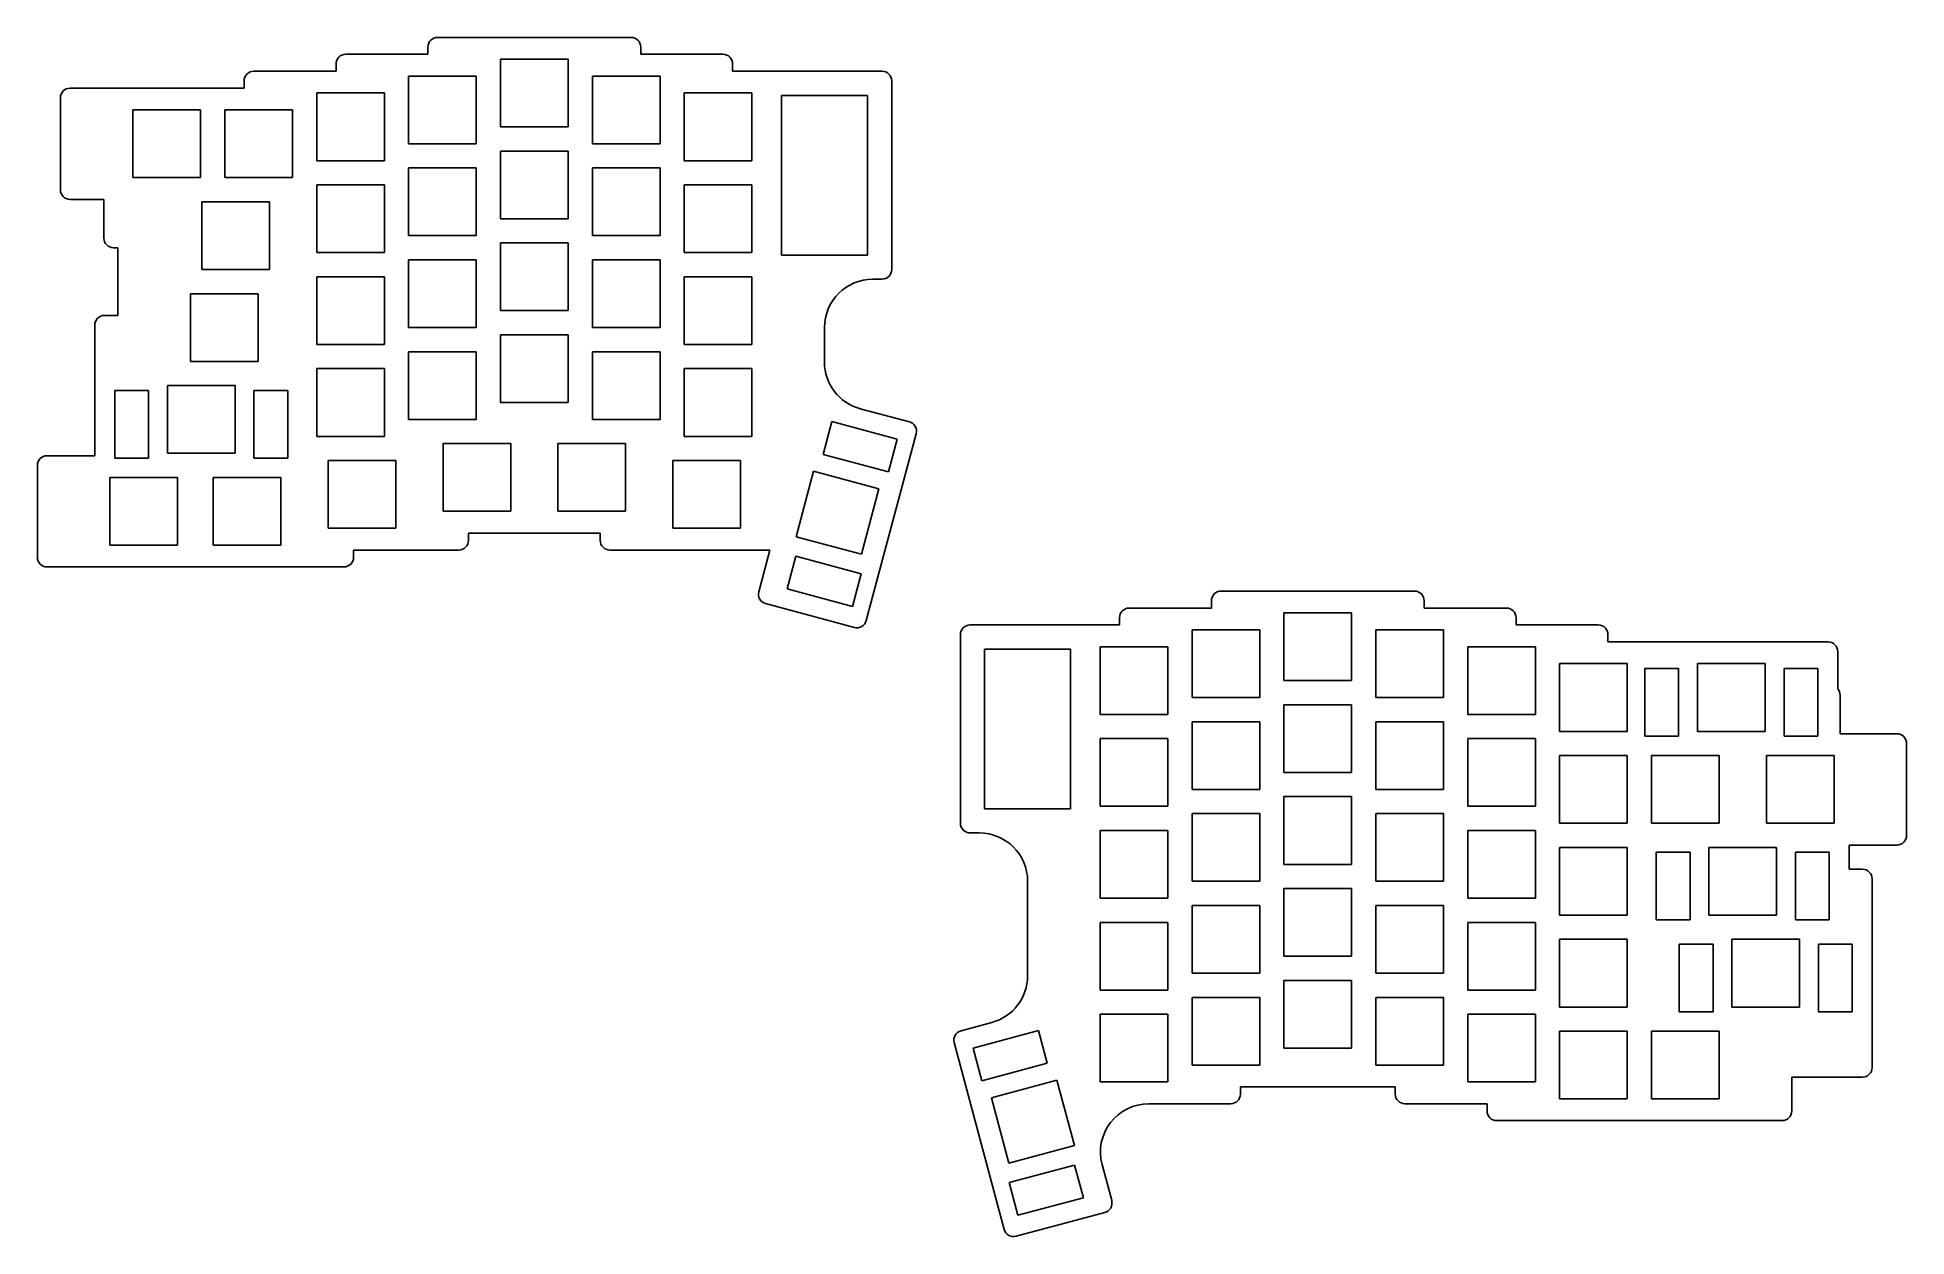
# Model space of a CAD drawing. Header units: millimetres. Extents: x 18 to 405, y -269 to -21.
import ezdxf

# ---------------------------------------------------------------- set-up
doc = ezdxf.new("R2010")
doc.units = ezdxf.units.MM

msp = doc.modelspace()

# ---------------------------------------------------------------- linework, layer by layer
for p, q in [((99, -23), (99, -24.5)), ((141, -21), (101, -21)), ((143, -24.5), (143, -23)), ((80, -26.5), (80, -28)), ((99, -24.5), (82, -24.5)), ((128, -25.5), (114, -25.5)), ((114, -25.5), (114, -39.5)), ((128, -39.5), (128, -25.5)), ((160, -24.5), (143, -24.5)), ((162, -28), (162, -26.5)), ((61, -30), (61, -31.5)), ((80, -28), (63, -28)), ((109, -29), (95, -29)), ((95, -29), (95, -43)), ((109, -43), (109, -29)), ((147, -29), (133, -29)), ((133, -29), (133, -43)), ((147, -43), (147, -29)), ((162, -28), (192.89, -28)), ((194.89, -69), (194.89, -30)), ((23, -33.5), (23, -52.5)), ((25, -31.5), (61, -31.5)), ((90, -32.5), (76, -32.5)), ((76, -32.5), (76, -46.5)), ((90, -46.5), (90, -32.5)), ((166, -32.5), (152, -32.5)), ((152, -32.5), (152, -46.5)), ((166, -46.5), (166, -32.5)), ((189.89, -33), (172.11, -33)), ((172.11, -33), (172.11, -66)), ((189.89, -66), (189.89, -33)), ((52, -36), (38, -36)), ((38, -36), (38, -50)), ((52, -50), (52, -36)), ((71, -36), (57, -36)), ((57, -36), (57, -50)), ((71, -50), (71, -36)), ((114, -39.5), (128, -39.5)), ((95, -43), (109, -43)), ((128, -44.5), (114, -44.5)), ((114, -44.5), (114, -58.5)), ((128, -58.5), (128, -44.5)), ((133, -43), (147, -43)), ((38, -50), (52, -50)), ((57, -50), (71, -50)), ((76, -46.5), (90, -46.5)), ((109, -48), (95, -48)), ((95, -48), (95, -62)), ((109, -62), (109, -48)), ((147, -48), (133, -48)), ((133, -48), (133, -62)), ((147, -62), (147, -48)), ((152, -46.5), (166, -46.5)), ((90, -51.5), (76, -51.5)), ((76, -51.5), (76, -65.5)), ((90, -65.5), (90, -51.5)), ((166, -51.5), (152, -51.5)), ((152, -51.5), (152, -65.5)), ((166, -65.5), (166, -51.5)), ((25, -54.5), (32, -54.5)), ((32, -62.5), (32, -54.5)), ((66.25, -55), (52.25, -55)), ((52.25, -55), (52.25, -69)), ((66.25, -69), (66.25, -55)), ((114, -58.5), (128, -58.5)), ((34.88, -64.5), (34, -64.5)), ((34.88, -78.5), (34.88, -64.5)), ((76, -65.5), (90, -65.5)), ((95, -62), (109, -62)), ((128, -63.5), (114, -63.5)), ((114, -63.5), (114, -77.5)), ((128, -77.5), (128, -63.5)), ((133, -62), (147, -62)), ((152, -65.5), (166, -65.5)), ((52.25, -69), (66.25, -69)), ((109, -67), (95, -67)), ((95, -67), (95, -81)), ((109, -81), (109, -67)), ((147, -67), (133, -67)), ((133, -67), (133, -81)), ((147, -81), (147, -67)), ((172.11, -66), (189.89, -66)), ((90, -70.5), (76, -70.5)), ((76, -70.5), (76, -84.5)), ((90, -84.5), (90, -70.5)), ((166, -70.5), (152, -70.5)), ((152, -70.5), (152, -84.5)), ((166, -84.5), (166, -70.5)), ((191, -71), (192.89, -71)), ((63.88, -74), (49.88, -74)), ((49.88, -74), (49.88, -88)), ((63.88, -88), (63.88, -74)), ((30.12, -107.5), (30.12, -80.5)), ((32.12, -78.5), (34.88, -78.5)), ((95, -81), (109, -81)), ((114, -77.5), (128, -77.5)), ((133, -81), (147, -81)), ((181, -88.13), (181, -81)), ((76, -84.5), (90, -84.5)), ((128, -82.5), (114, -82.5)), ((114, -82.5), (114, -96.5)), ((128, -96.5), (128, -82.5)), ((152, -84.5), (166, -84.5)), ((49.88, -88), (63.88, -88)), ((109, -86), (95, -86)), ((95, -86), (95, -100)), ((109, -100), (109, -86)), ((147, -86), (133, -86)), ((133, -86), (133, -100)), ((147, -100), (147, -86)), ((90, -89.5), (76, -89.5)), ((76, -89.5), (76, -103.5)), ((90, -103.5), (90, -89.5)), ((166, -89.5), (152, -89.5)), ((152, -89.5), (152, -103.5)), ((166, -103.5), (166, -89.5)), ((41.23, -94), (34.23, -94)), ((34.23, -94), (34.23, -108)), ((41.23, -108), (41.23, -94)), ((59.12, -93), (45.12, -93)), ((45.12, -93), (45.12, -107)), ((59.12, -107), (59.12, -93)), ((70.03, -94), (63.02, -94)), ((63.02, -94), (63.02, -108)), ((70.03, -108), (70.03, -94)), ((114, -96.5), (128, -96.5)), ((95, -100), (109, -100)), ((133, -100), (147, -100)), ((182.54, -100.46), (180.73, -107.22)), ((196.06, -104.08), (182.54, -100.46)), ((198.57, -100.51), (188.41, -97.79)), ((76, -103.5), (90, -103.5)), ((152, -103.5), (166, -103.5)), ((189.63, -141.59), (199.98, -102.96)), ((194.25, -110.84), (196.06, -104.08)), ((20.25, -107.5), (30.12, -107.5)), ((34.23, -108), (41.23, -108)), ((45.12, -107), (59.12, -107)), ((63.02, -108), (70.03, -108)), ((116.12, -105), (102.12, -105)), ((102.12, -105), (102.12, -119)), ((116.12, -119), (116.12, -105)), ((139.88, -105), (125.88, -105)), ((125.88, -105), (125.88, -119)), ((139.88, -119), (139.88, -105)), ((180.73, -107.22), (194.25, -110.84)), ((18.25, -109.5), (18.25, -128.5)), ((47.25, -112), (33.25, -112)), ((33.25, -112), (33.25, -126)), ((47.25, -126), (47.25, -112)), ((68.62, -112), (54.62, -112)), ((54.62, -112), (54.62, -126)), ((68.62, -126), (68.62, -112)), ((92.38, -108.5), (78.38, -108.5)), ((78.38, -108.5), (78.38, -122.5)), ((92.38, -122.5), (92.38, -108.5)), ((163.62, -108.5), (149.62, -108.5)), ((149.62, -108.5), (149.62, -122.5)), ((163.62, -122.5), (163.62, -108.5)), ((178.75, -110.73), (175.13, -124.25)), ((192.27, -114.35), (178.75, -110.73)), ((188.65, -127.87), (192.27, -114.35)), ((102.12, -119), (116.12, -119)), ((125.88, -119), (139.88, -119)), ((78.38, -122.5), (92.38, -122.5)), ((107.38, -125), (107.38, -123.5)), ((107.38, -123.5), (134.62, -123.5)), ((134.62, -123.5), (134.62, -125)), ((149.62, -122.5), (163.62, -122.5)), ((33.25, -126), (47.25, -126)), ((54.62, -126), (68.62, -126)), ((83.62, -128.5), (83.62, -127)), ((83.62, -127), (105.38, -127)), ((136.62, -127), (169.73, -127)), ((169.73, -127), (167.42, -135.64)), ((175.13, -124.25), (188.65, -127.87)), ((20.25, -130.5), (81.62, -130.5)), ((175.08, -128.28), (173.27, -135.04)), ((188.61, -131.9), (175.08, -128.28)), ((173.27, -135.04), (186.79, -138.66)), ((186.79, -138.66), (188.61, -131.9)), ((168.83, -138.09), (187.18, -143.01)), ((261, -139), (244, -139)), ((261, -137.5), (261, -139)), ((303, -135.5), (263, -135.5)), ((305, -139), (305, -137.5)), ((322, -139), (305, -139)), ((211.11, -142.5), (242, -142.5)), ((242, -141), (242, -142.5)), ((290, -140), (276, -140)), ((276, -140), (276, -154)), ((290, -154), (290, -140)), ((324, -142.5), (324, -141)), ((341, -142.5), (324, -142.5)), ((209.11, -144.5), (209.11, -183.5)), ((271, -143.5), (257, -143.5)), ((257, -143.5), (257, -157.5)), ((271, -157.5), (271, -143.5)), ((309, -143.5), (295, -143.5)), ((295, -143.5), (295, -157.5)), ((309, -157.5), (309, -143.5)), ((343, -146), (343, -144.5)), ((343, -146), (388.5, -146)), ((231.89, -147.5), (214.11, -147.5)), ((214.11, -147.5), (214.11, -180.5)), ((231.89, -180.5), (231.89, -147.5)), ((252, -147), (238, -147)), ((238, -147), (238, -161)), ((252, -161), (252, -147)), ((328, -147), (314, -147)), ((314, -147), (314, -161)), ((328, -161), (328, -147)), ((347, -150.5), (333, -150.5)), ((333, -150.5), (333, -164.5)), ((347, -164.5), (347, -150.5)), ((375.5, -150.5), (361.5, -150.5)), ((361.5, -150.5), (361.5, -164.5)), ((375.5, -164.5), (375.5, -150.5)), ((390.5, -155.68), (390.5, -148)), ((276, -154), (290, -154)), ((357.6, -151.5), (350.6, -151.5)), ((350.6, -151.5), (350.6, -165.5)), ((357.6, -165.5), (357.6, -151.5)), ((386.4, -151.5), (379.4, -151.5)), ((379.4, -151.5), (379.4, -165.5)), ((386.4, -165.5), (386.4, -151.5)), ((257, -157.5), (271, -157.5)), ((295, -157.5), (309, -157.5)), ((391, -157), (391, -165)), ((238, -161), (252, -161)), ((290, -159), (276, -159)), ((276, -159), (276, -173)), ((290, -173), (290, -159)), ((314, -161), (328, -161)), ((252, -166), (238, -166)), ((238, -166), (238, -180)), ((252, -180), (252, -166)), ((271, -162.5), (257, -162.5)), ((257, -162.5), (257, -176.5)), ((271, -176.5), (271, -162.5)), ((309, -162.5), (295, -162.5)), ((295, -162.5), (295, -176.5)), ((309, -176.5), (309, -162.5)), ((328, -166), (314, -166)), ((314, -166), (314, -180)), ((328, -180), (328, -166)), ((333, -164.5), (347, -164.5)), ((350.6, -165.5), (357.6, -165.5)), ((361.5, -164.5), (375.5, -164.5)), ((379.4, -165.5), (386.4, -165.5)), ((402.75, -165), (391, -165)), ((347, -169.5), (333, -169.5)), ((333, -169.5), (333, -183.5)), ((347, -183.5), (347, -169.5)), ((366, -169.5), (352, -169.5)), ((352, -169.5), (352, -183.5)), ((366, -183.5), (366, -169.5)), ((389.75, -169.5), (375.75, -169.5)), ((375.75, -169.5), (375.75, -183.5)), ((389.75, -183.5), (389.75, -169.5)), ((404.75, -186), (404.75, -167)), ((276, -173), (290, -173)), ((257, -176.5), (271, -176.5)), ((295, -176.5), (309, -176.5)), ((214.11, -180.5), (231.89, -180.5)), ((238, -180), (252, -180)), ((271, -181.5), (257, -181.5)), ((257, -181.5), (257, -195.5)), ((271, -195.5), (271, -181.5)), ((290, -178), (276, -178)), ((276, -178), (276, -192)), ((290, -192), (290, -178)), ((309, -181.5), (295, -181.5)), ((295, -181.5), (295, -195.5)), ((309, -195.5), (309, -181.5)), ((314, -180), (328, -180)), ((211.11, -185.5), (213, -185.5)), ((252, -185), (238, -185)), ((238, -185), (238, -199)), ((252, -199), (252, -185)), ((328, -185), (314, -185)), ((314, -185), (314, -199)), ((328, -199), (328, -185)), ((333, -183.5), (347, -183.5)), ((352, -183.5), (366, -183.5)), ((375.75, -183.5), (389.75, -183.5)), ((347, -188.5), (333, -188.5)), ((333, -188.5), (333, -202.5)), ((347, -202.5), (347, -188.5)), ((377.88, -188.5), (363.88, -188.5)), ((363.88, -188.5), (363.88, -202.5)), ((377.88, -202.5), (377.88, -188.5)), ((392.88, -193), (392.88, -188)), ((392.88, -188), (402.75, -188)), ((276, -192), (290, -192)), ((359.98, -189.5), (352.98, -189.5)), ((352.98, -189.5), (352.98, -203.5)), ((359.98, -203.5), (359.98, -189.5)), ((388.77, -189.5), (381.77, -189.5)), ((381.77, -189.5), (381.77, -203.5)), ((388.77, -203.5), (388.77, -189.5)), ((392.88, -193), (395.62, -193)), ((223, -215.05), (223, -195.5)), ((257, -195.5), (271, -195.5)), ((290, -197), (276, -197)), ((276, -197), (276, -211)), ((290, -211), (290, -197)), ((295, -195.5), (309, -195.5)), ((397.62, -234), (397.62, -195)), ((238, -199), (252, -199)), ((271, -200.5), (257, -200.5)), ((257, -200.5), (257, -214.5)), ((271, -214.5), (271, -200.5)), ((309, -200.5), (295, -200.5)), ((295, -200.5), (295, -214.5)), ((309, -214.5), (309, -200.5)), ((314, -199), (328, -199)), ((252, -204), (238, -204)), ((238, -204), (238, -218)), ((252, -218), (252, -204)), ((328, -204), (314, -204)), ((314, -204), (314, -218)), ((328, -218), (328, -204)), ((333, -202.5), (347, -202.5)), ((352.98, -203.5), (359.98, -203.5)), ((363.88, -202.5), (377.88, -202.5)), ((381.77, -203.5), (388.77, -203.5)), ((347, -207.5), (333, -207.5)), ((333, -207.5), (333, -221.5)), ((347, -221.5), (347, -207.5)), ((364.73, -208.5), (357.73, -208.5)), ((357.73, -208.5), (357.73, -222.5)), ((364.73, -222.5), (364.73, -208.5)), ((382.62, -207.5), (368.62, -207.5)), ((368.62, -207.5), (368.62, -221.5)), ((382.62, -221.5), (382.62, -207.5)), ((393.52, -208.5), (386.52, -208.5)), ((386.52, -208.5), (386.52, -222.5)), ((393.52, -222.5), (393.52, -208.5)), ((276, -211), (290, -211)), ((257, -214.5), (271, -214.5)), ((290, -216), (276, -216)), ((276, -216), (276, -230)), ((290, -230), (290, -216)), ((295, -214.5), (309, -214.5)), ((238, -218), (252, -218)), ((271, -219.5), (257, -219.5)), ((257, -219.5), (257, -233.5)), ((271, -233.5), (271, -219.5)), ((309, -219.5), (295, -219.5)), ((295, -219.5), (295, -233.5)), ((309, -233.5), (309, -219.5)), ((314, -218), (328, -218)), ((252, -223), (238, -223)), ((238, -223), (238, -237)), ((252, -237), (252, -223)), ((328, -223), (314, -223)), ((314, -223), (314, -237)), ((328, -237), (328, -223)), ((333, -221.5), (347, -221.5)), ((357.73, -222.5), (364.73, -222.5)), ((368.62, -221.5), (382.62, -221.5)), ((386.52, -222.5), (393.52, -222.5)), ((215.59, -224.7), (209.23, -226.41)), ((225.26, -226.36), (211.74, -229.98)), ((227.07, -233.12), (225.26, -226.36)), ((347, -226.5), (333, -226.5)), ((333, -226.5), (333, -240.5)), ((347, -240.5), (347, -226.5)), ((366, -226.5), (352, -226.5)), ((352, -226.5), (352, -240.5)), ((366, -240.5), (366, -226.5)), ((207.82, -228.86), (218.17, -267.49)), ((211.74, -229.98), (213.55, -236.74)), ((276, -230), (290, -230)), ((213.55, -236.74), (227.07, -233.12)), ((257, -233.5), (271, -233.5)), ((295, -233.5), (309, -233.5)), ((229.05, -236.63), (215.53, -240.25)), ((232.67, -250.15), (229.05, -236.63)), ((238, -237), (252, -237)), ((267, -239.5), (267, -238)), ((267, -238), (299, -238)), ((299, -238), (299, -239.5)), ((314, -237), (328, -237)), ((381, -243), (381, -236)), ((395.62, -236), (381, -236)), ((215.53, -240.25), (219.15, -253.77)), ((248.05, -241.5), (265, -241.5)), ((301, -241.5), (318, -241.5)), ((318, -241.5), (318, -243)), ((333, -240.5), (347, -240.5)), ((352, -240.5), (366, -240.5)), ((320, -245), (379, -245)), ((219.15, -253.77), (232.67, -250.15)), ((232.72, -254.18), (219.19, -257.8)), ((234.53, -260.94), (232.72, -254.18)), ((240.38, -261.54), (238.39, -254.09)), ((219.19, -257.8), (221.01, -264.56)), ((221.01, -264.56), (234.53, -260.94)), ((220.62, -268.91), (238.97, -263.99))]:
    msp.add_line(p, q)
for centre, radius, start, end in [((101, -23), 2, 90, 180), ((141, -23), 2, 0, 90), ((82, -26.5), 2, 90, 180), ((160, -26.5), 2, 0, 90), ((63, -30), 2, 90, 180), ((192.89, -30), 2, 0, 90), ((25, -33.5), 2, 90, 180), ((25, -52.5), 2, 180, 270), ((34, -62.5), 2, 180, 270), ((192.89, -69), 2, 270, 360), ((191, -81), 10, 90, 180), ((32.12, -80.5), 2, 90, 180), ((191, -88.13), 10, 180, 255), ((198.05, -102.44), 2, 345, 435), ((20.25, -109.5), 2, 90, 180), ((105.38, -125), 2, 270, 360), ((136.62, -125), 2, 180, 270), ((20.25, -128.5), 2, 180, 270), ((81.62, -128.5), 2, 270, 360), ((169.35, -136.16), 2, 165, 255), ((244, -141), 2, 90, 180), ((263, -137.5), 2, 90, 180), ((303, -137.5), 2, 0, 90), ((322, -141), 2, 0, 90), ((187.7, -141.08), 2, 255, 345), ((211.11, -144.5), 2, 90, 180), ((341, -144.5), 2, 0, 90), ((388.5, -148), 2, 360, 90), ((389, -157), 2, 360, 401.4096), ((402.75, -167), 2, 0, 90), ((211.11, -183.5), 2, 180, 270), ((213, -195.5), 10, 0, 90), ((402.75, -186), 2, 270, 360), ((395.62, -195), 2, 0, 90), ((213, -215.05), 10, 285, 0), ((209.75, -228.34), 2, 105, 195), ((395.62, -234), 2, 270, 0), ((265, -239.5), 2, 270, 360), ((301, -239.5), 2, 180, 270), ((248.05, -251.5), 10, 90, 195), ((320, -243), 2, 180, 270), ((379, -243), 2, 270, 360), ((238.45, -262.06), 2, 285, 375), ((220.1, -266.98), 2, 195, 285)]:
    msp.add_arc(centre, radius, start, end)

doc.saveas('drawing.dxf')
